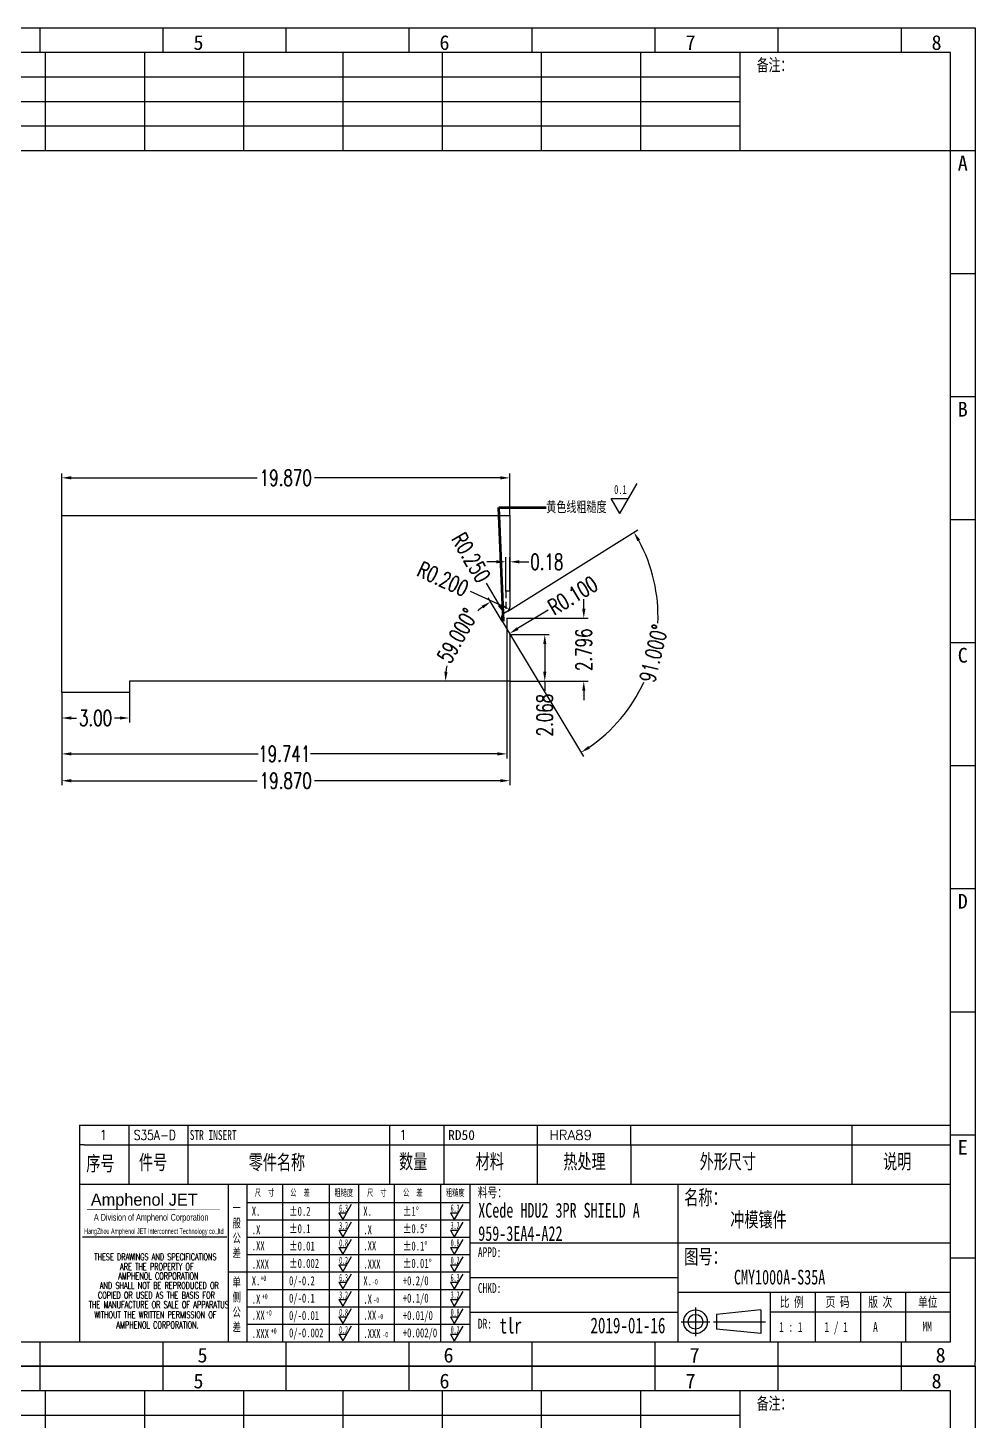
# Model space of a CAD drawing. Header units: millimetres. Extents: x -2852 to 5627, y -2271 to 1849.
# Drawn here: x -892.6 to -850.6, y -129.3 to -67.6 of the extents above; entities that cross this region are included whole.
import ezdxf
from ezdxf.enums import TextEntityAlignment as Align

# ---------------------------------------------------------------- set-up
doc = ezdxf.new("R2010")
doc.units = ezdxf.units.MM
doc.header["$PDSIZE"] = 3
doc.linetypes.add('DASHED2', pattern=[9.525, 6.35, -3.175])
for name, color, linetype in [('1', 7, 'Continuous'), ('11', 4, 'DASHED2'), ('41', 1, 'Continuous')]:
    doc.layers.add(name, color=color, linetype=linetype)
doc.styles.add('CH', font='仿宋_GB2312_0.ttf')
doc.styles.add('jet02', font='simplex.shx', dxfattribs={"width": 0.7})
doc.styles.add('SIMPLEX', font='SIMPLEX')
doc.styles.get("Standard").update_dxf_attribs({"font": '仿宋_GB2312_0.ttf', "width": 0.7})
doc.styles.add('TEXTSTYLE_1', font='TRIUMB.TTF')
doc.styles.add('TEXTSTYLE_2', font='TRIUM.TTF')
doc.styles.add('tk', font='', dxfattribs={"width": 0.7})
doc.styles.add('tk 2', font='仿宋_GB2312_0.ttf', dxfattribs={"width": 0.65})
doc.styles.add('tk 4', font='simplex.shx', dxfattribs={"width": 0.65, "bigfont": 'bigfont.shx'})
doc.styles.get('tk').set_extended_font_data('NSimSun')
doc.dimstyles.new('jet02', dxfattribs={"dimtxt": 3.5, "dimasz": 2.1, "dimexe": 1, "dimexo": 0, "dimgap": 0.5, "dimtad": 0, "dimtoh": 1, "dimdec": 3, "dimzin": 9, "dimdsep": 46, "dimtxsty": 'jet02', "dimcen": 0, "dimclrt": 256, "dimazin": 2, "dimtfac": 1, "dimtdec": 3, "dimtofl": 0, "dimtmove": 0, "dimatfit": 1, "dimfxl": 0, "dimarcsym": 0})

# ---------------------------------------------------------------- blocks, each defined once
blk = doc.blocks.new('A3-N')
at = {"layer": '1', "color": 1}
for p, q in [((0, 0), (0, 296.73)), ((0, 296.73), (420, 296.73)), ((21.82, 291.27), (21.82, 296.73)), ((49.09, 291.27), (49.09, 296.73)), ((76.36, 291.27), (76.36, 296.73)), ((103.64, 291.27), (103.64, 296.73)), ((103.64, 291.27), (103.64, 296.73)), ((103.64, 291.27), (103.64, 296.73)), ((130.91, 291.27), (130.91, 296.73)), ((158.18, 291.27), (158.18, 296.73)), ((185.45, 291.27), (185.45, 296.73)), ((212.73, 291.27), (212.73, 296.73)), ((240, 291.27), (240, 296.73)), ((267.27, 291.27), (267.27, 296.73)), ((294.55, 291.27), (294.55, 296.73)), ((321.82, 291.27), (321.82, 296.73)), ((349.09, 291.27), (349.09, 296.73)), ((376.36, 291.27), (376.36, 296.73)), ((403.64, 291.27), (403.64, 296.73)), ((420, 296.73), (420, 1)), ((5.45, 269.45), (0, 269.45)), ((420, 269.45), (414.55, 269.45)), ((5.45, 242.18), (0, 242.18)), ((420, 242.18), (414.55, 242.18)), ((5.45, 214.91), (0, 214.91)), ((420, 214.91), (414.55, 214.91)), ((5.45, 187.64), (0, 187.64)), ((420, 187.64), (414.55, 187.64)), ((5.45, 160.36), (0, 160.36)), ((420, 160.36), (414.55, 160.36)), ((5.45, 133.09), (0, 133.09)), ((420, 133.09), (414.55, 133.09)), ((5.45, 105.82), (0, 105.82)), ((420, 105.82), (414.55, 105.82)), ((5.45, 78.55), (0, 78.55)), ((420, 78.55), (414.55, 78.55)), ((5.45, 51.27), (0, 51.27)), ((420, 51.27), (414.55, 51.27)), ((222.45, 49.09), (221.45, 49.09)), ((221.45, 49.09), (221.45, 40.36)), ((222.45, 49.09), (414.55, 49.09)), ((232.36, 49.09), (232.36, 40.36)), ((245.45, 49.09), (245.45, 40.36)), ((290.18, 49.09), (290.18, 40.36)), ((302.18, 49.09), (302.18, 40.36)), ((322.91, 49.09), (322.91, 40.36)), ((343.64, 49.09), (343.64, 40.36)), ((392.73, 40.36), (392.73, 49.09)), ((258.55, 40.36), (258.55, 5.44)), ((266.45, 40.36), (266.45, 5.44)), ((276.78, 40.36), (276.78, 5.45)), ((291.18, 40.36), (291.18, 5.45)), ((301.51, 40.37), (301.51, 5.46)), ((308.01, 40.36), (308.01, 5.45)), ((354.09, 40.36), (354.09, 5.45)), ((308.01, 32.39), (258.55, 32.39)), ((308.01, 28.54), (258.55, 28.54)), ((414.55, 27.27), (308.01, 27.27)), ((5.45, 24), (0, 24)), ((308.01, 24.69), (258.55, 24.69)), ((420, 24), (414.55, 24)), ((354.09, 19.63), (308.01, 19.63)), ((308.01, 16.99), (258.55, 16.99)), ((414.55, 16.36), (354.09, 16.36)), ((374.55, 16.36), (374.55, 5.45)), ((384.55, 16.36), (384.55, 5.45)), ((394.55, 16.36), (394.55, 5.45)), ((404.55, 16.36), (404.55, 5.45)), ((308.01, 13.14), (258.55, 13.14)), ((372.51, 12.49), (362.69, 11.5)), ((372.51, 12.49), (372.51, 7.25)), ((308.01, 9.29), (258.55, 9.29)), ((308.01, 11.99), (354.09, 11.99)), ((362.69, 11.5), (362.69, 8.23)), ((414.55, 12), (374.55, 12)), ((372.51, 7.25), (362.69, 8.23)), ((21.82, 0), (21.82, 5.45)), ((49.09, 0), (49.09, 5.45)), ((76.36, 0), (76.36, 5.45)), ((103.64, 0), (103.64, 5.45)), ((130.91, 0), (130.91, 5.45)), ((158.18, 0), (158.18, 5.45)), ((185.45, 0), (185.45, 5.45)), ((212.73, 0), (212.73, 5.45)), ((240, 0), (240, 5.45)), ((267.27, 0), (267.27, 5.45)), ((294.55, 0), (294.55, 5.45)), ((321.82, 0), (321.82, 5.45)), ((349.09, 0), (349.09, 5.45)), ((376.36, 0), (376.36, 5.45)), ((403.64, 0), (403.64, 5.45)), ((1, 0), (0, 0)), ((420, 0), (1, 0)), ((420, 0), (420, 1))]:
    blk.add_line(p, q, dxfattribs=at)
at = {"layer": '1'}
for p, q in [((414.55, 278.18), (414.55, 284.73)), ((221.45, 40.36), (221.45, 5.45)), ((221.45, 40.36), (414.55, 40.36)), ((221.45, 40.36), (414.55, 40.36)), ((254.41, 40.36), (254.41, 5.45)), ((283.28, 40.36), (283.28, 5.45)), ((308.01, 36.24), (258.55, 36.24)), ((222.08, 28.67), (254.12, 28.67)), ((308.01, 20.84), (254.41, 20.84))]:
    blk.add_line(p, q, dxfattribs=at)
at = {"layer": '1', "color": 1, "ltscale": 0.05}
for p, q in [((278.93, 34.04), (279.79, 32.56)), ((278.93, 34.04), (280.65, 34.04)), ((281.68, 35.84), (279.79, 32.56)), ((303.66, 34.05), (304.52, 32.56)), ((303.66, 34.05), (305.38, 34.05)), ((306.41, 35.84), (304.52, 32.56)), ((281.68, 31.99), (279.79, 28.71)), ((306.41, 31.99), (304.52, 28.71)), ((278.93, 30.19), (279.79, 28.71)), ((278.93, 30.19), (280.65, 30.19)), ((281.68, 28.14), (279.79, 24.86)), ((303.66, 30.2), (305.38, 30.2)), ((303.66, 30.2), (304.52, 28.71)), ((306.41, 28.14), (304.52, 24.86)), ((278.93, 26.34), (279.79, 24.86)), ((278.93, 26.34), (280.65, 26.34)), ((303.66, 26.35), (304.52, 24.86)), ((303.66, 26.35), (305.38, 26.35)), ((278.93, 22.49), (280.65, 22.49)), ((278.93, 22.49), (279.79, 21.01)), ((281.68, 24.29), (279.79, 21.01)), ((303.66, 22.5), (305.38, 22.5)), ((303.66, 22.5), (304.52, 21.01)), ((306.41, 24.29), (304.52, 21.01)), ((278.93, 18.66), (279.79, 17.17)), ((278.93, 18.66), (280.65, 18.66)), ((281.68, 20.45), (279.79, 17.17)), ((303.66, 18.66), (304.52, 17.18)), ((303.66, 18.66), (305.38, 18.66)), ((306.41, 20.46), (304.52, 17.18)), ((281.68, 16.6), (279.79, 13.32)), ((306.41, 16.61), (304.52, 13.33)), ((278.93, 14.81), (280.65, 14.81)), ((278.93, 14.81), (279.79, 13.32)), ((281.68, 12.75), (279.79, 9.47)), ((303.66, 14.81), (305.38, 14.81)), ((303.66, 14.81), (304.52, 13.33)), ((306.41, 12.76), (304.52, 9.48)), ((278.93, 10.96), (279.79, 9.47)), ((278.93, 10.96), (280.65, 10.96)), ((303.66, 10.96), (304.52, 9.48)), ((303.66, 10.96), (305.38, 10.96)), ((278.93, 7.11), (279.79, 5.62)), ((278.93, 7.11), (280.65, 7.11)), ((281.68, 8.9), (279.79, 5.62)), ((303.66, 7.11), (305.38, 7.11)), ((303.66, 7.11), (304.52, 5.63)), ((306.41, 8.91), (304.52, 5.63))]:
    blk.add_line(p, q, dxfattribs=at)
at = {"layer": '1', "color": 1, "ltscale": 0.1}
for p, q in [((358.01, 13.02), (358.01, 6.71)), ((354.86, 9.87), (361.17, 9.87)), ((362.03, 9.87), (373.54, 9.87))]:
    blk.add_line(p, q, dxfattribs=at)
at = {"layer": '1'}
blk.add_lwpolyline([(221.45, 5.45), (414.55, 5.45), (414.55, 291.27), (5.45, 291.27), (5.45, 5.45), (414.55, 5.45)], dxfattribs=at)
at = {"layer": '1', "color": 7, "linetype": 'Continuous', "const_width": 0.123}
blk.add_lwpolyline([(223.11, 34.74), (252.6, 34.76)], dxfattribs=at)
at = {"layer": '1', "color": 1}
for radius in [2.62, 1.64]:
    blk.add_circle((358.01, 9.87), radius, dxfattribs=at)
at = {"layer": '41'}
for p, q in [((27.27, 291.27), (27.27, 269.45)), ((60, 291.27), (60, 269.45)), ((81.82, 291.27), (81.82, 269.45)), ((103.82, 291.27), (103.82, 269.45)), ((125.82, 291.27), (125.82, 269.45)), ((147.82, 291.27), (147.82, 269.45)), ((169.82, 291.27), (169.82, 269.45)), ((191.82, 291.27), (191.82, 269.45)), ((213.82, 291.27), (213.82, 269.45)), ((235.82, 291.27), (235.82, 269.45)), ((257.82, 291.27), (257.82, 269.45)), ((279.82, 291.27), (279.82, 269.45)), ((301.82, 291.27), (301.82, 269.45)), ((323.82, 291.27), (323.82, 269.45)), ((345.82, 291.27), (345.82, 269.45)), ((367.82, 291.27), (367.82, 269.45)), ((367.82, 285.82), (5.45, 285.82)), ((367.82, 280.36), (5.45, 280.36)), ((367.82, 274.91), (5.45, 274.91)), ((414.55, 269.45), (5.45, 269.45))]:
    blk.add_line(p, q, dxfattribs=at)
at = {"layer": '1', "color": 1}
for s, p in [('1', (29.64, 295.11)), ('2', (84.18, 295.11)), ('3', (138.73, 295.11)), ('4', (193.27, 295.11)), ('5', (247.82, 295.11)), ('6', (302.36, 295.11)), ('7', (356.91, 295.11)), ('8', (411.45, 295.11)), ('1', (30.53, 4.11)), ('2', (85.08, 4.11)), ('3', (139.62, 4.11)), ('4', (194.17, 4.11)), ('5', (248.72, 4.11)), ('6', (303.26, 4.11)), ('7', (357.81, 4.11)), ('8', (412.35, 4.11))]:
    blk.add_text(s, height=3.27, dxfattribs=at).set_placement(p, align=Align.TOP_CENTER)
at = {"layer": '1', "style": 'tk', "width": 0.7}
for s, p in [('投单日期:', (16.36, 288.55)), ('工    序:', (70.91, 288.55)), ('备注：', (375.51, 288.55)), ('交    期:', (16.36, 283.09)), ('预估工时:', (70.91, 283.09)), ('加工代码:', (16.36, 277.64)), ('实际工时:', (70.91, 277.64)), ('数    量:', (16.36, 272.18)), ('工序交期:', (70.91, 272.18))]:
    blk.add_text(s, height=2.727, dxfattribs=at).set_placement(p, align=Align.MIDDLE)
at = {"layer": '1', "color": 1}
for s, p in [('A', (2.04, 268.36)), ('B', (2.04, 213.82)), ('C', (2.04, 159.27)), ('D', (2.04, 104.73)), ('E', (2.04, 50.18))]:
    blk.add_text(s, height=3.27, dxfattribs=at).set_placement(p, align=Align.TOP_LEFT)
for s, p in [('A', (418.37, 268.36)), ('B', (418.37, 213.82)), ('C', (418.37, 159.27)), ('D', (418.37, 104.73)), ('E', (418.37, 50.18))]:
    blk.add_text(s, height=3.27, dxfattribs=at).set_placement(p, align=Align.TOP_RIGHT)
at = {"layer": '1', "color": 1, "style": 'tk 2', "width": 0.7}
for s, height, p in [('序号', 3.273, (222.96, 43.34)), ('件号', 3.273, (234.62, 43.61)), ('零件名称', 3.273, (258.97, 43.61)), ('数量', 3.273, (292.3, 43.78)), ('材料', 3.273, (309.27, 43.78)), ('热处理', 3.273, (328.71, 43.78)), ('外形尺寸', 3.273, (358.94, 43.78)), ('说明', 3.273, (399.61, 43.78)), ('料号：', 2.182, (309.77, 37.46)), ('名称：', 3.273, (355.52, 35.79)), ('图号：', 3.273, (355.52, 22.7)), ('比 例', 2.182, (376.69, 13.18)), ('页 码', 2.182, (386.85, 13.18)), ('版 次', 2.182, (396.31, 13.18)), ('单位', 2.182, (407.35, 13.18))]:
    blk.add_text(s, height=height, dxfattribs=at).set_placement(p)
at = {"layer": '1', "color": 7, "linetype": 'Continuous', "style": 'TEXTSTYLE_1'}
blk.add_text('Amphenol JET', height=2.7, dxfattribs=at).set_placement((223.96, 35.61))
at = {"layer": '1', "color": 1, "style": 'tk 2', "width": 0.7}
for s, p in [('X.', (259.64, 34.37)), ('%%P0.2', (267.9, 34.37)), ('X.', (284.37, 34.37)), ('%%P1%%D', (293.12, 34.37)), ('.X', (259.64, 30.28)), ('%%P0.1', (267.9, 30.52)), ('.X', (284.37, 30.28)), ('%%P0.5%%D', (293.12, 30.52)), ('%%P0.01', (267.9, 26.67)), ('%%P0.1%%D', (293.12, 26.67)), ('.XX', (259.64, 26.71)), ('.XX', (284.37, 26.71)), ('.XXX', (259.64, 22.68)), ('%%P0.002', (267.9, 22.82)), ('.XXX', (284.37, 22.68)), ('%%P0.01%%D', (293.12, 22.82)), ('X.', (259.64, 18.97)), ('0/-0.2', (267.9, 18.97)), ('X.', (284.37, 18.97)), ('+0.2/0', (293.12, 18.97)), ('.X', (259.64, 14.88)), ('0/-0.1', (267.9, 15.12)), ('.X', (284.37, 14.88)), ('+0.1/0', (293.12, 15.12)), ('0/-0.01', (267.9, 11.27)), ('+0.01/0', (293.12, 11.27)), ('.XX', (259.64, 11.31)), ('.XX', (284.37, 11.31)), ('.XXX', (259.64, 7.28)), ('0/-0.002', (267.9, 7.42)), ('.XXX', (284.37, 7.28)), ('+0.002/0', (293.12, 7.42))]:
    blk.add_text(s, height=2, dxfattribs=at).set_placement(p, align=Align.MIDDLE_LEFT)
at = {"layer": '1', "color": 1, "ltscale": 0.05, "style": 'tk 2', "width": 0.5}
for s, p in [('6.3', (279.01, 34.26)), ('6.3', (303.74, 34.27)), ('3.2', (279.01, 30.41)), ('3.2', (303.74, 30.42)), ('0.8', (279.01, 26.56)), ('0.8', (303.74, 26.57)), ('0.2', (279.01, 22.71)), ('0.2', (303.74, 22.72)), ('6.3', (279.01, 18.87)), ('6.3', (303.74, 18.88)), ('3.2', (279.01, 15.02)), ('3.2', (303.74, 15.03)), ('0.8', (279.01, 11.17)), ('0.8', (303.74, 11.18)), ('0.2', (279.01, 7.32)), ('0.2', (303.74, 7.33))]:
    blk.add_text(s, height=1.6, dxfattribs=at).set_placement(p)
at = {"layer": '1', "color": 7, "linetype": 'Continuous'}
for s, height, style, width, p in [('A Division of Amphenol Corporation', 1.5, 'TEXTSTYLE_2', 0.7, (224.64, 32.29)), ('HangZhou Amphenol JET Interconnect Technology co.,ltd ', 1.2, 'TEXTSTYLE_2', 0.6, (222.47, 29.36)), ('THESE DRAWINGS AND SPECIFICATIONS', 1.5, 'tk 4', 0.6, (224.73, 23.52)), ('ARE THE PROPERTY OF', 1.5, 'tk 4', 0.6, (230.45, 21.35)), ('AND SHALL NOT BE REPRODUCED OR', 1.5, 'tk 4', 0.6, (225.95, 17.17)), ('AMPHENOL CORPORATION', 1.5, 'tk 4', 0.6, (230.04, 19.27)), ('COPIED OR USED AS THE BASIS FOR', 1.5, 'tk 4', 0.6, (225.54, 15.02)), ('THE MANUFACTURE OR SALE OF APPARATUS', 1.5, 'tk 4', 0.6, (223.5, 12.92)), ('WITHOUT THE WRITTEN PERMISSION OF', 1.5, 'tk 4', 0.6, (224.73, 10.67)), ('AMPHENOL CORPORATION.', 1.5, 'tk 4', 0.6, (229.63, 8.4))]:
    blk.add_text(s, height=height, dxfattribs=dict(at, style=style, width=width)).set_placement(p)
at = {"layer": '1', "style": 'tk 2', "width": 0.7}
for s, p in [('APPD:', (309.77, 24.21)), ('CHKD:', (309.77, 16.27)), ('DR:', (309.77, 8.35))]:
    blk.add_text(s, height=2.182, dxfattribs=at).set_placement(p)
at = {"layer": '1', "color": 7, "style": 'tk 2', "width": 0.7}
blk.add_text('MM', height=2.182, dxfattribs=at).set_placement((408.31, 7.75))
at = {"layer": '1', "color": 1, "ltscale": 0.05, "char_height": 1.5, "width": 6.3627, "attachment_point": 1, "style": 'tk 2'}
for s, insert in [('尺  寸', (260.31, 39.25)), ('公  差', (268.17, 39.25)), ('粗糙度', (277.98, 39.25)), ('尺  寸', (285.2, 39.25)), ('公  差', (293.18, 39.25)), ('粗糙度', (302.71, 39.26))]:
    blk.add_mtext(s, dxfattribs=dict(at, insert=insert))
at = {"layer": '1', "ltscale": 0.05, "char_height": 2, "width": 2.5195, "attachment_point": 1, "style": 'tk 2'}
for s, insert in [('一般公差', (255.39, 36.11)), ('单侧公差', (255.39, 19.71))]:
    blk.add_mtext(s, dxfattribs=dict(at, insert=insert))
at = {"layer": '1', "color": 1, "ltscale": 0.05, "char_height": 1.2, "width": 5.1396, "attachment_point": 1, "line_spacing_factor": 0.8, "style": 'tk 2'}
for s, insert in [('+0', (261.58, 20.13)), ('-0', (286.31, 19.33)), ('+0', (261.88, 16.09)), ('+0', (262.79, 12.45)), ('-0', (286.61, 15.29)), ('-0', (287.51, 11.65)), ('+0', (263.87, 8.44)), ('-0', (288.59, 7.64))]:
    blk.add_mtext(s, dxfattribs=dict(at, insert=insert))
at = {"layer": '1', "style": 'tk 2', "width": 0.7}
for tag, p in [('PATR-NO1', (309.84, 32.96)), ('TITLE', (365.74, 30.9)), ('PATR-NO2', (309.84, 27.81)), ('DWG-NO:', (366.54, 18.14))]:
    blk.add_attdef(tag, p, '', height=3.27, dxfattribs=at)
at = {"layer": '1', "color": 1, "style": 'tk 2', "width": 0.7}
for tag, p in [('DRAW', (314.55, 7.27)), ('DATE', (334.72, 7.32))]:
    blk.add_attdef(tag, p, '', height=3.49, dxfattribs=at)
at = {"layer": '1', "style": 'tk 2', "width": 0.7}
for tag, p in [('SCALE', (376.55, 8.73)), ('SHEET', (386.6, 8.72)), ('REV', (397.38, 8.73))]:
    blk.add_attdef(tag, text='', height=2.18, dxfattribs=at).set_placement(p, align=Align.MIDDLE_LEFT)
blk = doc.blocks.new('FB3')
at = {"layer": '1', "color": 1}
for p, q in [((0, 4.36), (193.09, 4.36)), ((0, 4.36), (0, 0)), ((10.91, 4.36), (10.91, 0)), ((24, 4.36), (24, 0)), ((68.73, 4.36), (68.73, 0)), ((80.73, 4.36), (80.73, 0)), ((101.45, 4.36), (101.45, 0)), ((122.18, 4.36), (122.18, 0)), ((171.27, 0), (171.27, 4.36))]:
    blk.add_line(p, q, dxfattribs=at)
at = {"layer": '1'}
for tag, style, p in [('ITEM', 'SIMPLEX', (4.36, 2.18)), ('PARTNO', 'SIMPLEX', (12, 2.18)), ('QTY', 'SIMPLEX', (74.18, 2.18)), ('MATL', 'CH', (81.72, 2.18)), ('FINISH', 'SIMPLEX', (104.17, 2.18)), ('SPEC', 'SIMPLEX', (130.91, 2.18)), ('REMARK', 'SIMPLEX', (174.06, 2.18))]:
    blk.add_attdef(tag, text='', height=2.18, dxfattribs=dict(at, style=style)).set_placement(p, align=Align.MIDDLE_LEFT)
at = {"layer": '1', "style": 'tk', "width": 0.7}
blk.add_attdef('DIE', text='', height=2.18, dxfattribs=at).set_placement((24.43, 2.18), align=Align.MIDDLE_LEFT)
blk = doc.blocks.new('*D2183')
at = {"layer": '41', "ltscale": 0.05}
for p, q in [((24.102, -2549.469), (24.102, -2550.797)), ((27.102, -2549.469), (27.102, -2550.797)), ((24.522, -2550.597), (24.755, -2550.597)), ((26.682, -2550.597), (26.449, -2550.597))]:
    blk.add_line(p, q, dxfattribs=at)
for points in [[(24.522, -2550.527), (24.522, -2550.667), (24.102, -2550.597)], [(26.682, -2550.527), (26.682, -2550.667), (27.102, -2550.597)]]:
    blk.add_solid(points, dxfattribs=at)
at = {"layer": 'Defpoints', "color": 0, "ltscale": 0.05}
for p in [(24.102, -2549.469), (27.102, -2549.469), (27.102, -2550.597)]:
    blk.add_point(p, dxfattribs=at)
at = {"layer": '41', "ltscale": 0.05, "insert": (25.602, -2550.597), "char_height": 0.7, "attachment_point": 5, "style": 'jet02'}
blk.add_mtext('3.00', dxfattribs=at)
blk = doc.blocks.new('*D2184')
at = {"layer": '41', "ltscale": 0.05}
for p, q in [((24.102, -2549.469), (24.102, -2553.577)), ((43.972, -2548.969), (43.972, -2553.577)), ((24.522, -2553.377), (32.77, -2553.377)), ((43.552, -2553.377), (35.304, -2553.377))]:
    blk.add_line(p, q, dxfattribs=at)
for points in [[(24.522, -2553.307), (24.522, -2553.447), (24.102, -2553.377)], [(43.552, -2553.307), (43.552, -2553.447), (43.972, -2553.377)]]:
    blk.add_solid(points, dxfattribs=at)
at = {"layer": 'Defpoints', "color": 0, "ltscale": 0.05}
for p in [(24.102, -2549.469), (43.972, -2548.969), (43.972, -2553.377)]:
    blk.add_point(p, dxfattribs=at)
at = {"layer": '41', "ltscale": 0.05, "insert": (34.037, -2553.377), "char_height": 0.7, "attachment_point": 5, "style": 'jet02'}
blk.add_mtext('19.870', dxfattribs=at)
blk = doc.blocks.new('*D2185')
at = {"layer": '41', "ltscale": 0.05}
for p, q in [((24.102, -2541.619), (24.102, -2539.749)), ((24.522, -2539.949), (32.77, -2539.949)), ((43.552, -2539.949), (35.304, -2539.949)), ((43.972, -2541.619), (43.972, -2539.749))]:
    blk.add_line(p, q, dxfattribs=at)
for points in [[(24.522, -2539.879), (24.522, -2540.019), (24.102, -2539.949)], [(43.552, -2539.879), (43.552, -2540.019), (43.972, -2539.949)]]:
    blk.add_solid(points, dxfattribs=at)
at = {"layer": 'Defpoints', "color": 0, "ltscale": 0.05}
for p in [(43.972, -2539.949), (24.102, -2541.619), (43.972, -2541.619)]:
    blk.add_point(p, dxfattribs=at)
at = {"layer": '41', "ltscale": 0.05, "insert": (34.037, -2539.949), "char_height": 0.7, "attachment_point": 5, "style": 'jet02'}
blk.add_mtext('19.870', dxfattribs=at)
blk = doc.blocks.new('*D2186')
at = {"layer": '41', "ltscale": 0.05}
for p, q in [((43.843, -2546.173), (43.843, -2552.388)), ((24.102, -2549.469), (24.102, -2552.388)), ((24.522, -2552.188), (32.811, -2552.188)), ((43.423, -2552.188), (35.134, -2552.188))]:
    blk.add_line(p, q, dxfattribs=at)
for points in [[(24.522, -2552.118), (24.522, -2552.258), (24.102, -2552.188)], [(43.423, -2552.118), (43.423, -2552.258), (43.843, -2552.188)]]:
    blk.add_solid(points, dxfattribs=at)
at = {"layer": 'Defpoints', "color": 0, "ltscale": 0.05}
for p in [(43.843, -2546.173), (24.102, -2549.469), (43.843, -2552.188)]:
    blk.add_point(p, dxfattribs=at)
at = {"layer": '41', "ltscale": 0.05, "insert": (33.972, -2552.188), "char_height": 0.7, "attachment_point": 5, "style": 'jet02'}
blk.add_mtext('19.741', dxfattribs=at)
blk = doc.blocks.new('*D2187')
at = {"layer": '41', "ltscale": 0.05}
for p, q in [((43.972, -2546.901), (45.72, -2546.901)), ((45.52, -2547.321), (45.52, -2548.549)), ((43.972, -2548.969), (45.72, -2548.969)), ((45.52, -2548.969), (45.52, -2549.389))]:
    blk.add_line(p, q, dxfattribs=at)
for points in [[(45.45, -2547.321), (45.59, -2547.321), (45.52, -2546.901)], [(45.45, -2548.549), (45.59, -2548.549), (45.52, -2548.969)]]:
    blk.add_solid(points, dxfattribs=at)
at = {"layer": 'Defpoints', "color": 0, "ltscale": 0.05}
for p in [(43.972, -2546.901), (45.52, -2546.901), (43.972, -2548.969)]:
    blk.add_point(p, dxfattribs=at)
at = {"layer": '41', "ltscale": 0.05, "insert": (45.52, -2550.469), "char_height": 0.7, "attachment_point": 5, "rotation": 90, "style": 'jet02'}
blk.add_mtext('2.068', dxfattribs=at)
blk = doc.blocks.new('*D2188')
at = {"layer": '41', "ltscale": 0.05}
for p, q in [((47.25, -2545.753), (47.25, -2545.333)), ((43.843, -2546.173), (47.45, -2546.173)), ((43.972, -2548.969), (47.45, -2548.969)), ((47.25, -2549.389), (47.25, -2549.809))]:
    blk.add_line(p, q, dxfattribs=at)
for points in [[(47.18, -2545.753), (47.32, -2545.753), (47.25, -2546.173)], [(47.18, -2549.389), (47.32, -2549.389), (47.25, -2548.969)]]:
    blk.add_solid(points, dxfattribs=at)
at = {"layer": 'Defpoints', "color": 0, "ltscale": 0.05}
for p in [(43.843, -2546.173), (43.972, -2548.969), (47.25, -2548.969)]:
    blk.add_point(p, dxfattribs=at)
at = {"layer": '41', "ltscale": 0.05, "insert": (47.25, -2547.571), "char_height": 0.7, "attachment_point": 5, "rotation": 90, "style": 'jet02'}
blk.add_mtext('2.796', dxfattribs=at)
blk = doc.blocks.new('*D2189')
at = {"layer": '41', "ltscale": 0.05}
for p, q in [((43.372, -2543.672), (42.952, -2543.672)), ((43.792, -2544.969), (43.792, -2543.472)), ((43.972, -2544.969), (43.972, -2543.472)), ((44.392, -2543.672), (44.812, -2543.672))]:
    blk.add_line(p, q, dxfattribs=at)
for points in [[(43.372, -2543.602), (43.372, -2543.742), (43.792, -2543.672)], [(44.392, -2543.602), (44.392, -2543.742), (43.972, -2543.672)]]:
    blk.add_solid(points, dxfattribs=at)
at = {"layer": 'Defpoints', "color": 0, "ltscale": 0.05}
for p in [(43.972, -2543.672), (43.792, -2544.969), (43.972, -2544.969)]:
    blk.add_point(p, dxfattribs=at)
at = {"layer": '41', "ltscale": 0.05, "insert": (45.612, -2543.672), "char_height": 0.7, "attachment_point": 5, "style": 'jet02'}
blk.add_mtext('0.18', dxfattribs=at)
blk = doc.blocks.new('*D2190')
at = {"layer": '41', "ltscale": 0.05}
for p, q in [((43.878, -2545.856), (49.642, -2542.254)), ((43.958, -2546.849), (47.231, -2552.297))]:
    blk.add_line(p, q, dxfattribs=at)
for start, end in [(357.54125, 28.58144), (304.41856, 335.45875)]:
    blk.add_arc((43.502, -2546.091), 7.04, start, end, dxfattribs=at)
for points in [[(49.624, -2542.758), (49.745, -2542.687), (49.472, -2542.36)], [(47.519, -2551.957), (47.444, -2551.84), (47.128, -2552.125)]]:
    blk.add_solid(points, dxfattribs=at)
at = {"layer": 'Defpoints', "color": 0, "ltscale": 0.05}
for p in [(43.628, -2546.301), (43.71, -2545.961), (43.878, -2545.856), (43.958, -2546.849), (49.679, -2549.468)]:
    blk.add_point(p, dxfattribs=at)
at = {"layer": '41', "ltscale": 0.05, "insert": (50.348, -2547.734), "char_height": 0.7, "attachment_point": 5, "rotation": 76.5, "style": 'jet02'}
blk.add_mtext('91.000°', dxfattribs=at)
blk = doc.blocks.new('*D2191')
at = {"layer": '41', "ltscale": 0.05}
blk.add_line((43.628, -2546.301), (43.01, -2545.272), dxfattribs=at)
for start, end in [(126.85365, 130.67262), (170.32738, 174.14635)]:
    blk.add_arc((45.231, -2548.969), 4.113, start, end, dxfattribs=at)
for points in [[(42.725, -2545.62), (42.803, -2545.736), (43.113, -2545.443)], [(41.21, -2548.553), (41.07, -2548.546), (41.118, -2548.969)]]:
    blk.add_solid(points, dxfattribs=at)
at = {"layer": 'Defpoints', "color": 0, "ltscale": 0.05}
for p in [(42.05, -2546.362), (43.628, -2546.301), (43.958, -2546.849), (27.102, -2548.969), (43.972, -2548.969)]:
    blk.add_point(p, dxfattribs=at)
at = {"layer": '41', "ltscale": 0.05, "insert": (41.652, -2546.943), "char_height": 0.7, "attachment_point": 5, "rotation": 60.5, "style": 'jet02'}
blk.add_mtext('59.000°', dxfattribs=at)
blk = doc.blocks.new('*D2192')
at = {"layer": '41', "ltscale": 0.05}
blk.add_line((45.669, -2545.821), (44.318, -2546.633), dxfattribs=at)
blk.add_solid([(44.282, -2546.573), (44.354, -2546.693), (43.958, -2546.849)], dxfattribs=at)
at = {"layer": 'Defpoints', "color": 0, "ltscale": 0.05}
for p in [(43.872, -2546.901), (43.958, -2546.849)]:
    blk.add_point(p, dxfattribs=at)
at = {"layer": '41', "ltscale": 0.05, "insert": (46.765, -2545.163), "char_height": 0.7, "attachment_point": 5, "rotation": 31, "style": 'jet02'}
blk.add_mtext('R0.100', dxfattribs=at)
blk = doc.blocks.new('*D2193')
at = {"layer": '41', "ltscale": 0.05}
blk.add_line((42.928, -2544.625), (43.502, -2545.596), dxfattribs=at)
blk.add_solid([(43.562, -2545.56), (43.441, -2545.631), (43.715, -2545.957)], dxfattribs=at)
at = {"layer": 'Defpoints', "color": 0, "ltscale": 0.05}
for p in [(43.715, -2545.957), (43.843, -2546.173)]:
    blk.add_point(p, dxfattribs=at)
at = {"layer": '41', "ltscale": 0.05, "insert": (42.254, -2543.485), "char_height": 0.7, "attachment_point": 5, "rotation": 300.59501, "style": 'jet02'}
blk.add_mtext('R0.250', dxfattribs=at)
blk = doc.blocks.new('*D2194')
at = {"layer": '41', "ltscale": 0.05}
blk.add_line((42.213, -2544.978), (43.572, -2545.595), dxfattribs=at)
blk.add_solid([(43.601, -2545.531), (43.543, -2545.659), (43.954, -2545.769)], dxfattribs=at)
at = {"layer": 'Defpoints', "color": 0, "ltscale": 0.05}
for p in [(43.772, -2545.686), (43.954, -2545.769)]:
    blk.add_point(p, dxfattribs=at)
at = {"layer": '41', "ltscale": 0.05, "insert": (41.007, -2544.431), "char_height": 0.7, "attachment_point": 5, "rotation": 335.57736, "style": 'jet02'}
blk.add_mtext('R0.200', dxfattribs=at)

msp = doc.modelspace()

# ---------------------------------------------------------------- linework, layer by layer
at = {"layer": '1', "ltscale": 0.05}
for p, q in [((-891.1058, -97.0388), (-891.1058, -89.1888)), ((-891.1058, -89.1888), (-871.2358, -89.1888)), ((-871.2358, -89.1888), (-871.2358, -93.2563)), ((-871.2358, -94.4709), (-871.2358, -96.5388)), ((-871.2358, -96.5388), (-888.1058, -96.5388)), ((-888.1058, -96.5388), (-888.1058, -97.0388)), ((-888.1058, -97.0388), (-891.1058, -97.0388))]:
    msp.add_line(p, q, dxfattribs=at)
at = {"layer": '1', "color": 2, "ltscale": 0.05}
for p, q in [((-871.5793, -93.8715), (-871.25, -94.4194)), ((-871.3298, -93.4259), (-871.4975, -93.5307))]:
    msp.add_line(p, q, dxfattribs=at)
for centre, radius, start, end in [((-871.4358, -93.2563), 0.2, 302, 360), ((-871.365, -93.7427), 0.25, 122, 211), ((-871.3358, -94.4709), 0.1, 360, 31)]:
    msp.add_arc(centre, radius, start, end, dxfattribs=at)
at = {"layer": '11', "ltscale": 0.05}
msp.add_lwpolyline([(-871.2358, -92.5388), (-871.4158, -92.5388), (-871.4158, -93.4797)], dxfattribs=at)
at = {"layer": '41', "color": 2, "ltscale": 0.05}
for p, q in [((-866.3548, -89.1034), (-865.585, -87.7701)), ((-866.3548, -89.1034), (-866.7397, -88.4367)), ((-866.7397, -88.4367), (-865.9699, -88.4367))]:
    msp.add_line(p, q, dxfattribs=at)

# ---------------------------------------------------------------- block references
at = {"layer": '1', "ltscale": 0.05, "xscale": 0.2000000000000455, "yscale": 0.2000000000000455, "zscale": 0.2000000000000455}
for p, values in [((-934.6058, -126.9126), {'DWG-NO:': 'CMY1000A-S35A', 'TITLE': '冲模镶件', 'REV': 'A', 'SHEET': '1 / 1', 'DRAW': 'tlr', 'DATE': '2019-01-16', 'PATR-NO1': 'XCede HDU2 3PR SHIELD A', 'PATR-NO2': '959-3EA4-A22', 'SCALE': '1 : 1'}), ((-934.6058, -186.2581), {'DWG-NO:': 'CMY1000A-S35E', 'TITLE': '冲模镶件', 'REV': 'A', 'SHEET': '1 / 1', 'DRAW': 'tlr', 'DATE': '2019-01-16', 'PATR-NO1': 'XCede HDU2 3PR SHIELD A', 'PATR-NO2': '959-3EA4-A22', 'SCALE': '1 : 1'})]:
    msp.add_blockref('A3-N', p, dxfattribs=at).add_auto_attribs(values)
at = {"layer": '1', "ltscale": 0.05}
ref = msp.add_blockref('FB3', (-890.3149, -117.0944), dxfattribs=dict(at, xscale=0.2000000000000455, yscale=0.2000000000000455, zscale=0.2000000000000455))
ref.add_attrib('PARTNO', 'S35A-D', dxfattribs={"height": 0.43636, "style": 'SIMPLEX', "width": 0.8}).set_placement((-887.9149, -116.6581), align=Align.MIDDLE_LEFT)
ref.add_attrib('ITEM', '1', dxfattribs={"height": 0.4364, "style": 'SIMPLEX'}).set_placement((-889.4422, -116.6581), align=Align.MIDDLE_LEFT)
ref.add_attrib('DIE', 'STR INSERT', dxfattribs={"height": 0.43636, "style": 'tk', "width": 0.7}).set_placement((-885.4289, -116.6581), align=Align.MIDDLE_LEFT)
ref.add_attrib('QTY', '1', dxfattribs={"height": 0.4364, "style": 'SIMPLEX'}).set_placement((-876.155, -116.6581), align=Align.MIDDLE_LEFT)
ref.add_attrib('MATL', 'RD50', dxfattribs={"height": 0.43636, "style": 'CH'}).set_placement((-873.9717, -116.6581), align=Align.MIDDLE_LEFT)
ref.add_attrib('FINISH', 'HRA89', dxfattribs={"height": 0.43636, "style": 'SIMPLEX'}).set_placement((-869.4804, -116.6581), align=Align.MIDDLE_LEFT)

# ---------------------------------------------------------------- texts
at = {"layer": '41', "color": 2, "ltscale": 0.05, "style": 'tk 2', "width": 0.65}
msp.add_text('0.1', height=0.4, dxfattribs=at).set_placement((-866.6112, -88.237))
at = {"layer": '41', "color": 2, "ltscale": 0.05, "insert": (-869.6223, -88.8288), "char_height": 0.466667, "attachment_point": 4, "style": 'jet02'}
msp.add_mtext('{\\fSimSun|b0|i0|c134|p54;黄色线粗糙度}', dxfattribs=at)

# ---------------------------------------------------------------- dimensions: what is measured, and where the dimension line sits
at = {"layer": '41', "ltscale": 0.05}
for base, p1, p2, override, picture, middle in [((-871.2358, -87.519), (-891.1058, -89.1888), (-871.2358, -89.1888), {"dimscale": 0.2, "dimtoh": 0, "dimzin": 1, "dimclrd": 256, "dimclre": 256, "dimadec": 3, "dimazin": 0, "dimatfit": 3, "dimlwd": 65535, "dimlwe": 65535}, '*D2185', (-881.1708, -87.519)), ((-871.365, -99.7577), (-891.1058, -97.0388), (-871.365, -93.7427), {"dimscale": 0.2, "dimtoh": 0, "dimzin": 1, "dimclrd": 256, "dimclre": 256, "dimadec": 3, "dimazin": 0, "dimatfit": 3, "dimlwd": 65535, "dimlwe": 65535}, '*D2186', (-881.2354, -99.7577)), ((-888.1058, -98.1667), (-891.1058, -97.0388), (-888.1058, -97.0388), {"dimscale": 0.2, "dimtoh": 0, "dimdec": 2, "dimzin": 1, "dimclrd": 256, "dimclre": 256, "dimazin": 0, "dimatfit": 3, "dimlwd": 65535, "dimlwe": 65535}, '*D2183', (-889.6058, -98.1667))]:
    dim = msp.add_linear_dim(base=base, p1=p1, p2=p2, dimstyle='jet02', override=override, dxfattribs=at)
    dim.commit()
    dim.dimension.update_dxf_attribs({"geometry": picture, "text_midpoint": middle, "insert": (-915.2077, 2452.4298)})
for center, mpoint, override, picture, middle in [((-871.365, -93.7427), (-871.4922, -93.5275), {"dimscale": 0.2, "dimtoh": 0, "dimzin": 1, "dimclrd": 256, "dimclre": 256, "dimadec": 3, "dimazin": 0, "dimatfit": 3, "dimlwd": 65535, "dimlwe": 65535}, '*D2193', (-872.9542, -91.055)), ((-871.4358, -93.2563), (-871.2537, -93.339), {"dimscale": 0.2, "dimtoh": 0, "dimzin": 1, "dimclrd": 256, "dimclre": 256, "dimadec": 3, "dimazin": 0, "dimtmove": 1, "dimatfit": 3, "dimlwd": 65535, "dimlwe": 65535}, '*D2194', (-874.2008, -92.0007)), ((-871.3358, -94.4709), (-871.25, -94.4194), {"dimscale": 0.2, "dimtoh": 0, "dimzin": 1, "dimclrd": 256, "dimclre": 256, "dimadec": 3, "dimazin": 0, "dimtmove": 1, "dimatfit": 3, "dimlwd": 65535, "dimlwe": 65535}, '*D2192', (-868.443, -92.7327))]:
    dim = msp.add_radius_dim(center=center, mpoint=mpoint, dimstyle='jet02', override=override, dxfattribs=at)
    dim.commit()
    dim.dimension.update_dxf_attribs({"geometry": picture, "text_midpoint": middle, "dimtype": 132, "insert": (-915.2077, 2452.4298)})
for base, line1, line2, picture, middle, set_off in [((-865.528431, -97.038229), ((-871.579265, -93.871474), (-871.250042, -94.419392)), ((-871.329775, -93.425926), (-871.497453, -93.530702)), '*D2190', (-864.859991, -95.304422), (-915.207705, 2452.429817)), ((-873.15766, -93.93204), ((-871.23576, -96.53884), (-888.10576, -96.53884)), ((-871.57926, -93.87147), (-871.25004, -94.41939)), '*D2191', (-873.55612, -94.51362), (-915.2077, 2452.42982))]:
    dim = msp.add_angular_dim_2l(base=base, line1=line1, line2=line2, dimstyle='jet02', override={"dimscale": 0.2, "dimtoh": 0, "dimzin": 1, "dimclrd": 256, "dimclre": 256, "dimadec": 3, "dimazin": 0, "dimatfit": 3, "dimlwd": 65535, "dimlwe": 65535}, dxfattribs=at)
    dim.commit()
    dim.dimension.update_dxf_attribs({"geometry": picture, "text_midpoint": middle, "insert": set_off})
for base, p1, p2, override, picture, middle in [((-871.2358, -91.2419), (-871.4158, -92.5388), (-871.2358, -92.5388), {"dimscale": 0.2, "dimtoh": 0, "dimdec": 2, "dimzin": 1, "dimclrd": 256, "dimclre": 256, "dimazin": 0, "dimatfit": 3, "dimlwd": 65535, "dimlwe": 65535}, '*D2189', (-869.5958, -91.2419)), ((-871.2358, -100.9476), (-891.1058, -97.0388), (-871.2358, -96.5388), {"dimscale": 0.2, "dimtoh": 0, "dimzin": 1, "dimclrd": 256, "dimclre": 256, "dimadec": 3, "dimazin": 0, "dimatfit": 3, "dimlwd": 65535, "dimlwe": 65535}, '*D2184', (-881.1708, -100.9476))]:
    dim = msp.add_linear_dim(base=base, p1=p1, p2=p2, dimstyle='jet02', override=override, dxfattribs=at)
    dim.commit()
    dim.dimension.update_dxf_attribs({"geometry": picture, "text_midpoint": middle, "dimtype": 128, "insert": (-915.2077, 2452.4298)})
dim = msp.add_linear_dim(base=(-867.9578, -96.5388), p1=(-871.365, -93.7427), p2=(-871.2358, -96.5388), angle=90, dimstyle='jet02', override={"dimscale": 0.2, "dimtoh": 0, "dimzin": 1, "dimclrd": 256, "dimclre": 256, "dimadec": 3, "dimazin": 0, "dimatfit": 3, "dimlwd": 65535, "dimlwe": 65535}, dxfattribs=at)
dim.commit()
dim.dimension.update_dxf_attribs({"geometry": '*D2188', "text_midpoint": (-867.9578, -95.1408), "insert": (-915.2077, 2452.4298)})
dim = msp.add_linear_dim(base=(-869.6881, -94.4709), p1=(-871.2358, -96.5388), p2=(-871.2358, -94.4709), angle=90, dimstyle='jet02', override={"dimscale": 0.2, "dimtoh": 0, "dimzin": 1, "dimclrd": 256, "dimclre": 256, "dimadec": 3, "dimazin": 0, "dimatfit": 3, "dimlwd": 65535, "dimlwe": 65535}, dxfattribs=at)
dim.commit()
dim.dimension.update_dxf_attribs({"geometry": '*D2187', "text_midpoint": (-869.6881, -98.0388), "dimtype": 128, "insert": (-915.2077, 2452.4298)})

# ---------------------------------------------------------------- leaders
at = {"layer": '41', "color": 2, "ltscale": 0.05, "annotation_type": 0, "has_hookline": 1, "hookline_direction": 0, "text_width": 2.7593}
msp.add_leader([(-871.5147, -93.8686), (-871.7223, -88.8288), (-869.6223, -88.8288)], dimstyle='jet02', override={"dimscale": 0.1, "dimexe": 0, "dimgap": 0, "dimtoh": 0, "dimdec": 1, "dimzin": 1, "dimdle": 0.05, "dimclrd": 2, "dimclre": 256, "dimadec": 1, "dimazin": 0, "dimtp": 0.05, "dimtm": 0.05, "dimatfit": 3, "dimtolj": 1, "dimtzin": 0, "dimlwd": 65535}, dxfattribs=at)

doc.saveas('drawing.dxf')
